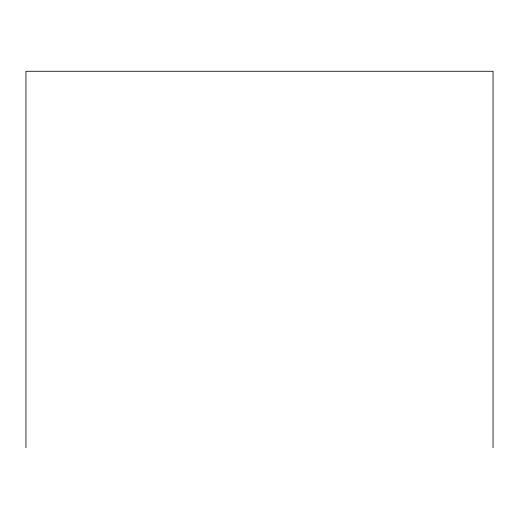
<?xml version="1.0" encoding="UTF-8"?>
<svg xmlns="http://www.w3.org/2000/svg" width="519" height="519" viewBox="0 0 519 519"><rect width="100%" height="100%" fill="white"/><g stroke="black" fill="none" stroke-linecap="round" stroke-linejoin="round"><path stroke-width="0.78" d="M493.05 447.735L493.05 71.265L25.95 71.265L25.95 447.735"/></g></svg>
